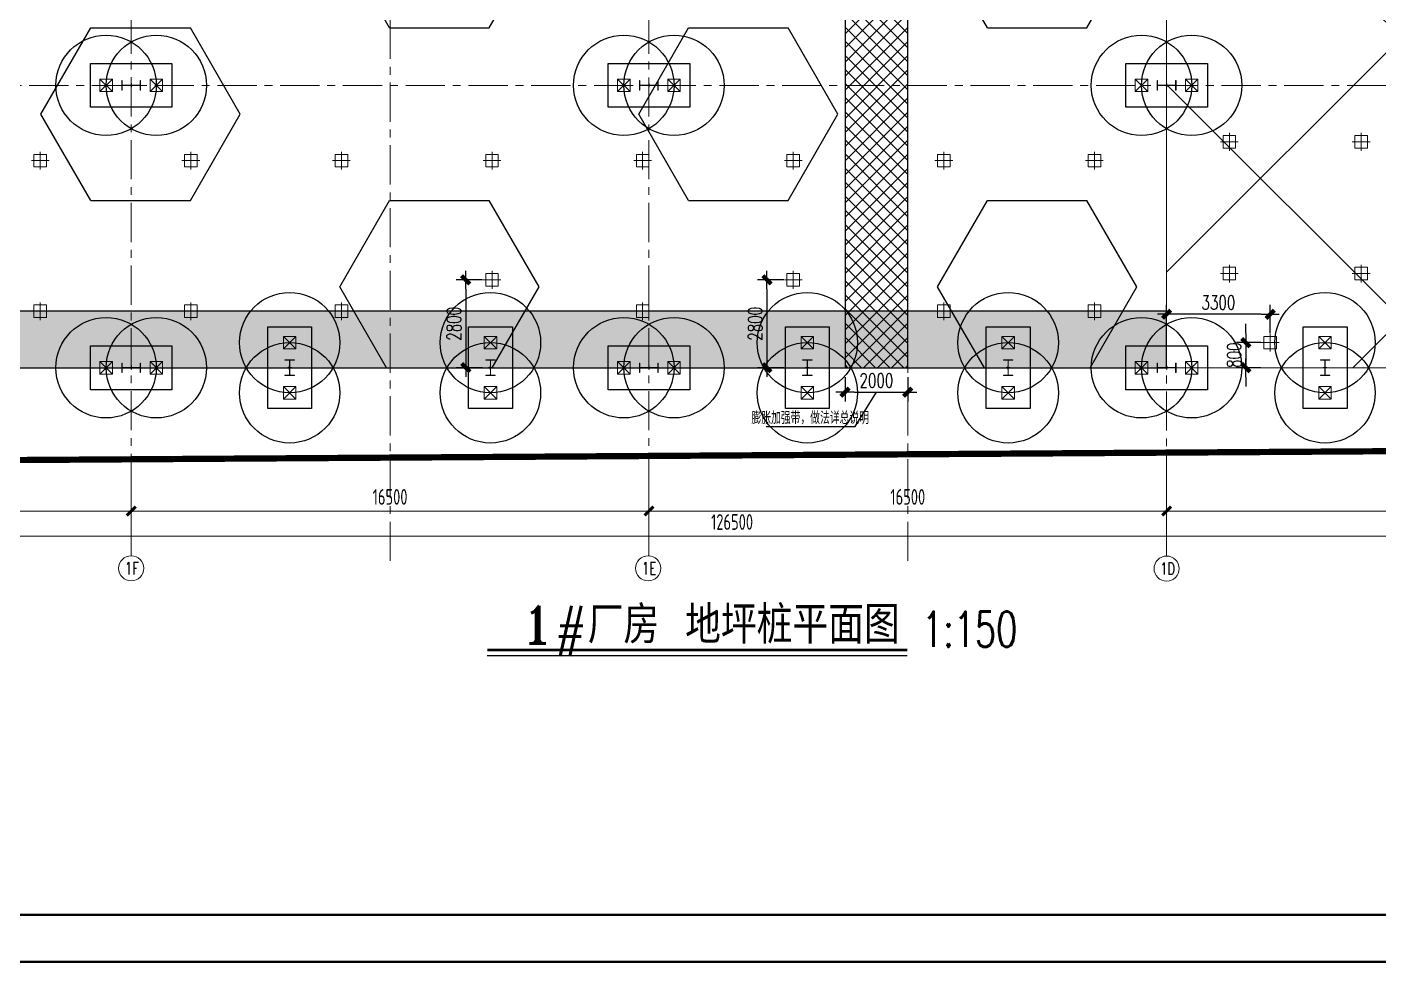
# Model space of a CAD drawing. Extents: x -1201378 to 2367219, y -619313 to 244905.
# Drawn here: x -468679 to -425591, y 118680 to 148510 of the extents above; entities that cross this region are included whole.
import ezdxf
from ezdxf.enums import TextEntityAlignment as Align

# ---------------------------------------------------------------- set-up
doc = ezdxf.new("R2010")
doc.units = 0
doc.header["$LTSCALE"] = 1000
doc.linetypes.add('CENTER', pattern=[2, 1.25, -0.25, 0.25, -0.25])
doc.linetypes.add('DASH', pattern=[0.35, 0.25, -0.1])
doc.layers.get('0').update_dxf_attribs({"linetype": 'CONTINUOUS'})
doc.layers.get('Defpoints').update_dxf_attribs({"linetype": 'CONTINUOUS'})
for name, color, linetype in [('0-cxFrame', 155, 'CONTINUOUS'), ('Hatch-一般填充', 252, 'CONTINUOUS'), ('S-DIMZ', 115, 'CONTINUOUS'), ('S-DOTE1', 140, 'CENTER'), ('S-HATCH1-W', 252, 'CONTINUOUS'), ('S-HJD', 97, 'CONTINUOUS'), ('S-SGJ', 21, 'CONTINUOUS'), ('S-TEXT', 21, 'CONTINUOUS')]:
    doc.layers.add(name, color=color, linetype=linetype)
for name, color, linetype, lineweight in [('0-cxText', 131, 'CONTINUOUS', 25), ('S-axis', 111, 'CONTINUOUS', 0), ('S-col', 2, 'CONTINUOUS', 0), ('S-dim', 81, 'CONTINUOUS', 0), ('S-dote', 5, 'CENTER', 0), ('S-zhuang', 1, 'CONTINUOUS', 0)]:
    doc.layers.add(name, color=color, linetype=linetype, lineweight=lineweight)
doc.styles.add('_TCH_AXIS', font='COMPLEX', dxfattribs={"bigfont": 'GBCBIG'})
doc.styles.add('cx_tuming', font='simhei.ttf')
doc.styles.add('cx_tuqian1', font='')
doc.styles.add('SS1', font='tj-romans1.shx', dxfattribs={"width": 0.7, "bigfont": 'tj-hztxt1.shx'})
doc.styles.add('TKZ1', font='tjromant.shx', dxfattribs={"width": 0.7, "bigfont": 'tjhts.shx'})
doc.styles.add('TSSD_Dimension', font='tssdeng.shx', dxfattribs={"width": 0.7, "bigfont": 'hztxt.shx'})
doc.styles.add('黑体', font='simhei.ttf', dxfattribs={"width": 0.8})
doc.styles.get('cx_tuqian1').set_extended_font_data('SimSun')
doc.dimstyles.new('S-150-ARCHI', dxfattribs={"dimscale": 150, "dimtxt": 3, "dimasz": 2, "dimexe": 2, "dimexo": 2, "dimgap": 1, "dimtad": 1, "dimdec": 0, "dimzin": 0, "dimdsep": 46, "dimtxsty": 'SS1', "dimblk1": 'TT', "dimblk2": 'TT', "dimsah": 1, "dimcen": 1, "dimclrd": 256, "dimclre": 256, "dimclrt": 256, "dimadec": 0, "dimazin": 0, "dimtfac": 1, "dimtdec": 0, "dimtix": 1, "dimtmove": 2, "dimatfit": 0, "dimldrblk": 'TT', "dimfxl": 2, "dimtolj": 1, "dimtzin": 0, "dimarcsym": 0})
doc.dimstyles.new('TSSD_200_200', dxfattribs={"dimtxt": 500, "dimasz": 200, "dimexe": 200, "dimexo": 500, "dimgap": 200, "dimtad": 1, "dimdec": 0, "dimzin": 0, "dimdsep": 46, "dimtxsty": 'TSSD_Dimension', "dimblk": 'ARCHTICK', "dimcen": 0, "dimdle": 200, "dimclrt": 7, "dimadec": 0, "dimazin": 0, "dimtfac": 1, "dimtdec": 0, "dimtix": 1, "dimtmove": 2, "dimatfit": 3, "dimfxl": 1, "dimtolj": 1, "dimtzin": 0, "dimarcsym": 0})

# ---------------------------------------------------------------- blocks, each defined once
blk = doc.blocks.new('TK22.A0 L(Dragon)')
at = {"layer": '0-cxFrame', "color": 7, "const_width": 0.5}
blk.add_lwpolyline([(0, 0), (-1486, 0), (-1486, 841), (0, 841)], close=True, dxfattribs=at)
at = {"layer": '0-cxFrame', "const_width": 0.5}
blk.add_lwpolyline([(-80, 10), (-1466, 10), (-1466, 831), (-80, 831)], close=True, dxfattribs=at)
at = {"style": '黑体', "flags": 4}
blk.add_attdef('图幅', text='', height=3.3, dxfattribs=at).set_placement((-40, 3), align=Align.RIGHT)
at = {"layer": '0-cxText', "flags": 4}
for tag, height, style, p in [('建设单位', 3.5, 'cx_tuming', (-45, 240)), ('项目名称', 3.5, 'cx_tuming', (-45, 210)), ('子项名称', 3.5, 'cx_tuming', (-45, 180)), ('工程编号', 3.3, 'cx_tuqian1', (-35, 165)), ('图名1', 3.5, 'cx_tuming', (-45, 87)), ('图名2', 3.5, 'cx_tuming', (-45, 79)), ('图名3', 3.5, 'cx_tuming', (-45, 71)), ('出图日期', 3.3, 'cx_tuqian1', (-39, 60)), ('专业', 3.3, 'cx_tuqian1', (-55, 52)), ('图号', 3.3, 'cx_tuqian1', (-55, 44)), ('版次', 3.3, 'cx_tuqian1', (-20, 44))]:
    blk.add_attdef(tag, text='', height=height, dxfattribs=dict(at, style=style)).set_placement(p, align=Align.MIDDLE)
at = {"layer": 'Defpoints', "color": 6, "flags": 4}
for tag, height, style, p in [('tufu', 3.3, '黑体', (-12, 12)), ('dwfname', 4, 'cx_tuqian1', (-80, 3))]:
    blk.add_attdef(tag, text='', height=height, dxfattribs=dict(at, style=style)).set_placement(p, align=Align.RIGHT)
blk = doc.blocks.new('_FZH')
at = {"layer": 'S-col'}
blk.add_lwpolyline([(-0.375, -0.188), (-0.375, 0.187), (-0.36, 0.187), (-0.36, 0.005), (0.36, 0.005), (0.36, 0.187), (0.375, 0.187), (0.375, -0.188), (0.36, -0.188), (0.36, -0.005), (-0.36, -0.005), (-0.36, -0.188)], close=True, dxfattribs=at)
blk = doc.blocks.new('w4234324')
at = {"layer": 'S-col', "xscale": 800.0000000000005, "yscale": 800.0000000000005, "zscale": 800.0000000000005}
for p in [(-210454, 750820), (-193954, 750820), (-177454, 750820), (-210454, 741820), (-193954, 741820), (-177454, 741820)]:
    blk.add_blockref('_FZH', p, dxfattribs=at)
blk = doc.blocks.new('_ArchTick')
at = {"color": 0, "linetype": 'ByBlock', "const_width": 0.5}
blk.add_lwpolyline([(-0.71, -0.71), (0.71, 0.71)], dxfattribs=at)
blk = doc.blocks.new('*D3025')
at = {"layer": 'Defpoints', "color": 0, "transparency": 16777216}
for p in [(-181858, 21687), (-165358, 21687), (-165358, 20460)]:
    blk.add_point(p, dxfattribs=at)
at = {"layer": 'S-axis', "color": 0, "lineweight": -2, "transparency": 16777216}
for p, q in [((-181858, 21187), (-181858, 20260)), ((-165358, 21187), (-165358, 20260)), ((-182058, 20460), (-165158, 20460))]:
    blk.add_line(p, q, dxfattribs=at)
at = {"layer": 'S-axis', "color": 0, "lineweight": -2, "transparency": 16777216, "xscale": 200, "yscale": 200, "zscale": 200, "rotation": 180}
blk.add_blockref('_ArchTick', (-181858, 20460), dxfattribs=at)
at = {"layer": 'S-axis', "color": 0, "lineweight": -2, "transparency": 16777216, "xscale": 200, "yscale": 200, "zscale": 200}
blk.add_blockref('_ArchTick', (-165358, 20460), dxfattribs=at)
at = {"layer": 'S-axis', "color": 7, "transparency": 16777216, "insert": (-173608, 20910), "char_height": 500, "attachment_point": 5, "style": 'TSSD_Dimension'}
blk.add_mtext('\\A1;16500', dxfattribs=at)
blk = doc.blocks.new('*D3026')
at = {"layer": 'Defpoints', "color": 0, "transparency": 16777216}
for p in [(-165358, 21687), (-148858, 21687), (-148858, 20460)]:
    blk.add_point(p, dxfattribs=at)
at = {"layer": 'S-axis', "color": 0, "lineweight": -2, "transparency": 16777216}
for p, q in [((-165358, 21187), (-165358, 20260)), ((-148858, 21187), (-148858, 20260)), ((-165558, 20460), (-148658, 20460))]:
    blk.add_line(p, q, dxfattribs=at)
at = {"layer": 'S-axis', "color": 0, "lineweight": -2, "transparency": 16777216, "xscale": 200, "yscale": 200, "zscale": 200, "rotation": 180}
blk.add_blockref('_ArchTick', (-165358, 20460), dxfattribs=at)
at = {"layer": 'S-axis', "color": 0, "lineweight": -2, "transparency": 16777216, "xscale": 200, "yscale": 200, "zscale": 200}
blk.add_blockref('_ArchTick', (-148858, 20460), dxfattribs=at)
at = {"layer": 'S-axis', "color": 7, "transparency": 16777216, "insert": (-157108, 20910), "char_height": 500, "attachment_point": 5, "style": 'TSSD_Dimension'}
blk.add_mtext('\\A1;16500', dxfattribs=at)
blk = doc.blocks.new('*D3027')
at = {"layer": 'Defpoints', "color": 0, "transparency": 16777216}
for p in [(-148858, 21687), (-132358, 21687), (-132358, 20460)]:
    blk.add_point(p, dxfattribs=at)
at = {"layer": 'S-axis', "color": 0, "lineweight": -2, "transparency": 16777216}
for p, q in [((-148858, 21187), (-148858, 20260)), ((-132358, 21187), (-132358, 20260)), ((-149058, 20460), (-132158, 20460))]:
    blk.add_line(p, q, dxfattribs=at)
at = {"layer": 'S-axis', "color": 0, "lineweight": -2, "transparency": 16777216, "xscale": 200, "yscale": 200, "zscale": 200, "rotation": 180}
blk.add_blockref('_ArchTick', (-148858, 20460), dxfattribs=at)
at = {"layer": 'S-axis', "color": 0, "lineweight": -2, "transparency": 16777216, "xscale": 200, "yscale": 200, "zscale": 200}
blk.add_blockref('_ArchTick', (-132358, 20460), dxfattribs=at)
at = {"layer": 'S-axis', "color": 7, "transparency": 16777216, "insert": (-140608, 20910), "char_height": 500, "attachment_point": 5, "style": 'TSSD_Dimension'}
blk.add_mtext('\\A1;16500', dxfattribs=at)
blk = doc.blocks.new('*D3028')
at = {"layer": 'Defpoints', "color": 0, "transparency": 16777216}
for p in [(-132358, 21687), (-115858, 21687), (-115858, 20460)]:
    blk.add_point(p, dxfattribs=at)
at = {"layer": 'S-axis', "color": 0, "lineweight": -2, "transparency": 16777216}
for p, q in [((-132358, 21187), (-132358, 20260)), ((-115858, 21187), (-115858, 20260)), ((-132558, 20460), (-115658, 20460))]:
    blk.add_line(p, q, dxfattribs=at)
at = {"layer": 'S-axis', "color": 0, "lineweight": -2, "transparency": 16777216, "xscale": 200, "yscale": 200, "zscale": 200, "rotation": 180}
blk.add_blockref('_ArchTick', (-132358, 20460), dxfattribs=at)
at = {"layer": 'S-axis', "color": 0, "lineweight": -2, "transparency": 16777216, "xscale": 200, "yscale": 200, "zscale": 200}
blk.add_blockref('_ArchTick', (-115858, 20460), dxfattribs=at)
at = {"layer": 'S-axis', "color": 7, "transparency": 16777216, "insert": (-124108, 20910), "char_height": 500, "attachment_point": 5, "style": 'TSSD_Dimension'}
blk.add_mtext('\\A1;16500', dxfattribs=at)
blk = doc.blocks.new('*D3034')
at = {"layer": 'Defpoints', "color": 0, "transparency": 16777216}
for p in [(-209458, 21587), (-82958, 21587), (-82958, 19660)]:
    blk.add_point(p, dxfattribs=at)
at = {"layer": 'S-axis', "color": 0, "lineweight": -2, "transparency": 16777216}
for p, q in [((-209458, 21087), (-209458, 19460)), ((-82958, 21087), (-82958, 19460)), ((-209658, 19660), (-82758, 19660))]:
    blk.add_line(p, q, dxfattribs=at)
at = {"layer": 'S-axis', "color": 0, "lineweight": -2, "transparency": 16777216, "xscale": 200, "yscale": 200, "zscale": 200, "rotation": 180}
blk.add_blockref('_ArchTick', (-209458, 19660), dxfattribs=at)
at = {"layer": 'S-axis', "color": 0, "lineweight": -2, "transparency": 16777216, "xscale": 200, "yscale": 200, "zscale": 200}
blk.add_blockref('_ArchTick', (-82958, 19660), dxfattribs=at)
at = {"layer": 'S-axis', "color": 7, "transparency": 16777216, "insert": (-146208, 20110), "char_height": 500, "attachment_point": 5, "style": 'TSSD_Dimension'}
blk.add_mtext('\\A1;126500', dxfattribs=at)
blk = doc.blocks.new('地坪桩')
at = {"layer": 'S-zhuang'}
for p, q in [((174146, 162514), (174146, 163080)), ((173863, 162797), (174429, 162797))]:
    blk.add_line(p, q, dxfattribs=at)
blk.add_lwpolyline([(173946, 162597), (173946, 162997), (174346, 162997), (174346, 162597)], close=True, dxfattribs=at)
blk = doc.blocks.new('TT')
blk.add_line((-0.97, 0), (0.97, 0))
at = {"const_width": 0.45}
blk.add_lwpolyline([(-0.44, -0.44), (0.44, 0.44)], dxfattribs=at)
blk = doc.blocks.new('*D3415')
at = {"layer": 'Defpoints', "color": 0, "transparency": 16777216}
for p in [(-444258, 140452), (-445097, 137652), (-444258, 137652)]:
    blk.add_point(p, dxfattribs=at)
at = {"layer": 'S-DIMZ', "lineweight": -2, "transparency": 16777216}
for p, q in [((-444558, 140452), (-445397, 140452)), ((-445097, 140152), (-445097, 137952)), ((-444558, 137652), (-445397, 137652))]:
    blk.add_line(p, q, dxfattribs=at)
at = {"layer": 'S-DIMZ', "lineweight": -2, "transparency": 16777216, "xscale": 300, "yscale": 300, "zscale": 300}
for p, rotation in [((-445097, 140452), 90), ((-445097, 137652), 270)]:
    blk.add_blockref('TT', p, dxfattribs=dict(at, rotation=rotation))
at = {"layer": 'S-DIMZ', "transparency": 16777216, "insert": (-445472, 139052), "char_height": 450, "attachment_point": 5, "rotation": 90, "style": 'SS1'}
blk.add_mtext('\\A1;2800', dxfattribs=at)
blk = doc.blocks.new('*D3416')
at = {"layer": 'Defpoints', "color": 0, "transparency": 16777216}
for p in [(-453858, 140452), (-454697, 137652), (-453858, 137652)]:
    blk.add_point(p, dxfattribs=at)
at = {"layer": 'S-DIMZ', "lineweight": -2, "transparency": 16777216}
for p, q in [((-454158, 140452), (-454997, 140452)), ((-454697, 140152), (-454697, 137952)), ((-454158, 137652), (-454997, 137652))]:
    blk.add_line(p, q, dxfattribs=at)
at = {"layer": 'S-DIMZ', "lineweight": -2, "transparency": 16777216, "xscale": 300, "yscale": 300, "zscale": 300}
for p, rotation in [((-454697, 140452), 90), ((-454697, 137652), 270)]:
    blk.add_blockref('TT', p, dxfattribs=dict(at, rotation=rotation))
at = {"layer": 'S-DIMZ', "transparency": 16777216, "insert": (-455072, 139052), "char_height": 450, "attachment_point": 5, "rotation": 90, "style": 'SS1'}
blk.add_mtext('\\A1;2800', dxfattribs=at)
blk = doc.blocks.new('*D3450')
at = {"layer": 'Defpoints', "color": 0, "transparency": 16777216}
for p in [(-429058, 138452), (-429832, 137652), (-429058, 137652)]:
    blk.add_point(p, dxfattribs=at)
at = {"layer": 'S-DIMZ', "lineweight": -2, "transparency": 16777216}
for p, q in [((-429832, 138752), (-429832, 139052)), ((-429358, 138452), (-430132, 138452)), ((-429832, 138452), (-429832, 137652)), ((-429358, 137652), (-430132, 137652)), ((-429832, 137352), (-429832, 137052))]:
    blk.add_line(p, q, dxfattribs=at)
at = {"layer": 'S-DIMZ', "lineweight": -2, "transparency": 16777216, "xscale": 300, "yscale": 300, "zscale": 300}
for p, rotation in [((-429832, 138452), 270), ((-429832, 137652), 90)]:
    blk.add_blockref('TT', p, dxfattribs=dict(at, rotation=rotation))
at = {"layer": 'S-DIMZ', "transparency": 16777216, "insert": (-430207, 138052), "char_height": 450, "attachment_point": 5, "rotation": 90, "style": 'SS1'}
blk.add_mtext('\\A1;800', dxfattribs=at)
blk = doc.blocks.new('*D3451')
at = {"layer": 'Defpoints', "color": 0, "transparency": 16777216}
for p in [(-432358, 139354), (-432358, 138452), (-429058, 138452)]:
    blk.add_point(p, dxfattribs=at)
at = {"layer": 'S-DIMZ', "lineweight": -2, "transparency": 16777216}
for p, q in [((-432358, 138752), (-432358, 139654)), ((-429058, 138752), (-429058, 139654)), ((-429358, 139354), (-432058, 139354))]:
    blk.add_line(p, q, dxfattribs=at)
at = {"layer": 'S-DIMZ', "lineweight": -2, "transparency": 16777216, "xscale": 300, "yscale": 300, "zscale": 300, "rotation": 180}
blk.add_blockref('TT', (-432358, 139354), dxfattribs=at)
at = {"layer": 'S-DIMZ', "lineweight": -2, "transparency": 16777216, "xscale": 300, "yscale": 300, "zscale": 300}
blk.add_blockref('TT', (-429058, 139354), dxfattribs=at)
at = {"layer": 'S-DIMZ', "transparency": 16777216, "insert": (-430708, 139729), "char_height": 450, "attachment_point": 5, "style": 'SS1'}
blk.add_mtext('\\A1;3300', dxfattribs=at)
blk = doc.blocks.new('*D6263')
at = {"layer": 'Defpoints', "color": 0, "transparency": 16777216}
for p in [(-442608, 137652), (-440608, 137652), (-440608, 136872)]:
    blk.add_point(p, dxfattribs=at)
at = {"layer": 'S-HJD', "lineweight": -2, "transparency": 16777216}
for p, q in [((-442608, 137352), (-442608, 136572)), ((-440608, 137352), (-440608, 136572)), ((-442308, 136872), (-440908, 136872))]:
    blk.add_line(p, q, dxfattribs=at)
at = {"layer": 'S-HJD', "lineweight": -2, "transparency": 16777216, "xscale": 300, "yscale": 300, "zscale": 300, "rotation": 180}
blk.add_blockref('TT', (-442608, 136872), dxfattribs=at)
at = {"layer": 'S-HJD', "lineweight": -2, "transparency": 16777216, "xscale": 300, "yscale": 300, "zscale": 300}
blk.add_blockref('TT', (-440608, 136872), dxfattribs=at)
at = {"layer": 'S-HJD', "transparency": 16777216, "insert": (-441608, 137247), "char_height": 450, "attachment_point": 5, "style": 'SS1'}
blk.add_mtext('\\A1;2000', dxfattribs=at)
blk = doc.blocks.new('S-ZHUANG-400')
at = {"layer": 'S-zhuang'}
for p, q in [((200, -200), (-200, 200)), ((-200, -200), (200, 200))]:
    blk.add_line(p, q, dxfattribs=at)
blk.add_lwpolyline([(-200, 200), (200, 200), (200, -200), (-200, -200)], close=True, dxfattribs=at)
blk = doc.blocks.new('CT2')
at = {"layer": 'Defpoints'}
for centre in [(-193625, -186366), (-193625, -187966)]:
    blk.add_circle(centre, 1600, dxfattribs=at)
at = {"layer": 'S-DOTE1', "ltscale": 0.25}
for p, q in [((-193565, -187166), (-193685, -187166)), ((-193625, -187226), (-193625, -187106))]:
    blk.add_line(p, q, dxfattribs=at)
at = {"layer": 'S-HATCH1-W'}
blk.add_lwpolyline([(-194325, -185866), (-192925, -185866), (-192925, -188466), (-194325, -188466)], close=True, dxfattribs=at)
at = {"layer": 'S-zhuang'}
for p in [(-193625, -186366), (-193625, -187966)]:
    blk.add_blockref('S-ZHUANG-400', p, dxfattribs=at)
blk = doc.blocks.new('1#轴网')
at = {"layer": 'S-axis'}
for centre in [(-165358.5, 18633.1), (-148881.2, 18633.1), (-132358.5, 18624)]:
    blk.add_circle(centre, 400, dxfattribs=at)
at = {"layer": 'S-dote'}
for p, q in [((-165358.5, 19033.1), (-165358.5, 124689.3)), ((-157108.5, 18867), (-157108.5, 124689.3)), ((-148858.5, 19032.5), (-148858.5, 124689.3)), ((-140608.5, 18867), (-140608.5, 124689.3)), ((-132358.5, 19024), (-132358.5, 124689.3)), ((-99358.5, 34027), (-216950.7, 34027)), ((-99358.5, 25027), (-216950.7, 25027))]:
    blk.add_line(p, q, dxfattribs=at)
at = {"layer": 'S-axis', "style": '_TCH_AXIS', "width": 0.705882}
for s, height, p in [('1F', 387.75, (-165560.5, 18439.2)), ('1E', 387.75, (-149083.3, 18439.2)), ('1D', 381.3, (-132563.5, 18433.4))]:
    blk.add_text(s, height=height, dxfattribs=at).set_placement(p)
at = {"layer": 'S-axis'}
for p1, p2, distance, picture, middle in [((-209458.5, 21587), (-82958.5, 21587), -1926.7, '*D3034', (-146208.5, 20110.3)), ((-181858.5, 21687), (-165358.5, 21687), -1226.7, '*D3025', (-173608.5, 20910.3)), ((-165358.5, 21687), (-148858.5, 21687), -1226.7, '*D3026', (-157108.5, 20910.3)), ((-148858.5, 21687), (-132358.5, 21687), -1226.7, '*D3027', (-140608.5, 20910.3)), ((-132358.5, 21687), (-115858.5, 21687), -1226.7, '*D3028', (-124108.5, 20910.3))]:
    dim = blk.add_aligned_dim(p1=p1, p2=p2, distance=distance, dimstyle='TSSD_200_200', dxfattribs=at)
    dim.commit()
    dim.dimension.update_dxf_attribs({"geometry": picture, "text_midpoint": middle})

msp = doc.modelspace()

# ---------------------------------------------------------------- hatches: boundary and pattern name
at = {"layer": 'Hatch-一般填充'}
h = msp.add_hatch(dxfattribs=at)
h.set_pattern_fill('HEX', color=256, scale=1000)
h.set_pattern_definition([(0, (-600000, 0), (0, 5499.26), [3175, -6350]), (120, (-600000, 0), (-4762.5, -2749.63), [3175, -6350]), (60, (-596825, 0), (-4762.5, 2749.63), [3175, -6350])])
h.paths.add_polyline_path([(-432358.5, 227651.8), (-485427, 227651.8), (-508858.4, 155651.8), (-508858.4, 137651.8), (-432358.5, 137651.8)])
h = msp.add_hatch(dxfattribs=at)
h.set_pattern_fill('ANSI37', color=256, scale=2000)
h.set_pattern_definition([(45, (-600000, 0), (-4490.13, 4490.13), []), (135, (-600000, 0), (-4490.13, -4490.13), [])])
h.paths.add_polyline_path([(-432358.5, 227651.8), (-399358.5, 227651.8), (-399358.5, 137651.8), (-432358.5, 137651.8)])
at = {"layer": 'S-HJD'}
h = msp.add_hatch(dxfattribs=at)
h.set_pattern_fill('ANSI37', color=256, scale=100, angle=-180)
h.paths.add_polyline_path([(-442608.5, 137651.8), (-440608.5, 137651.8), (-440608.5, 227651.8), (-442608.5, 227651.8)])
at = {"layer": 'S-SGJ'}
h = msp.add_hatch(dxfattribs=at)
h.set_pattern_fill('ANSI36', color=251, scale=50)
h.paths.add_polyline_path([(-485858.5, 221051.8), (-482658.5, 221051.8), (-477858.5, 221051.8), (-478458.5, 225851.8), (-458658.5, 225851.8), (-453858.5, 225251.8), (-432358.5, 225251.8), (-432358.5, 227651.8), (-481858.5, 227651.8), (-481858.5, 223851.8), (-486663.6, 223851.8), (-508858.4, 155651.8), (-508858.5, 137651.8), (-432358.5, 137651.8), (-432358.5, 139451.8), (-506658.5, 139451.8), (-506658.5, 158651.8), (-503758.9, 168251.8), (-501858.5, 171851.8), (-500058.5, 177851.8), (-498358.5, 184037.5), (-497058.5, 187451.8), (-495258.5, 193251.8), (-494458.5, 197051.8), (-492258.5, 201851.8), (-491058.5, 206651.8), (-489658.5, 211451.8), (-487458.5, 216251.8)])

# ---------------------------------------------------------------- linework, layer by layer
at = {"layer": 'S-col'}
for points in [[(-460158.5, 137401.8), (-460458.5, 137401.8), (-460458.5, 137413.8), (-460312.5, 137413.8), (-460312.5, 137889.8), (-460458.5, 137889.8), (-460458.5, 137901.8), (-460158.5, 137901.8), (-460158.5, 137889.8), (-460304.5, 137889.8), (-460304.5, 137413.8), (-460158.5, 137413.8)], [(-454058.5, 137401.8), (-453758.5, 137401.8), (-453758.5, 137413.8), (-453904.5, 137413.8), (-453904.5, 137889.8), (-453758.5, 137889.8), (-453758.5, 137901.8), (-454058.5, 137901.8), (-454058.5, 137889.8), (-453912.5, 137889.8), (-453912.5, 137413.8), (-454058.5, 137413.8)], [(-443658.5, 137401.8), (-443958.5, 137401.8), (-443958.5, 137413.8), (-443812.5, 137413.8), (-443812.5, 137889.8), (-443958.5, 137889.8), (-443958.5, 137901.8), (-443658.5, 137901.8), (-443658.5, 137889.8), (-443804.5, 137889.8), (-443804.5, 137413.8), (-443658.5, 137413.8)], [(-437558.5, 137401.8), (-437258.5, 137401.8), (-437258.5, 137413.8), (-437404.5, 137413.8), (-437404.5, 137889.8), (-437258.5, 137889.8), (-437258.5, 137901.8), (-437558.5, 137901.8), (-437558.5, 137889.8), (-437412.5, 137889.8), (-437412.5, 137413.8), (-437558.5, 137413.8)], [(-427158.5, 137401.8), (-427458.5, 137401.8), (-427458.5, 137413.8), (-427312.5, 137413.8), (-427312.5, 137889.8), (-427458.5, 137889.8), (-427458.5, 137901.8), (-427158.5, 137901.8), (-427158.5, 137889.8), (-427304.5, 137889.8), (-427304.5, 137413.8), (-427158.5, 137413.8)]]:
    msp.add_lwpolyline(points, close=True, dxfattribs=at)
at = {"layer": 'S-dim'}
msp.add_lwpolyline([(-486663.6, 223851.8), (-508858.4, 155651.8), (-508858.4, 137651.8), (-432358.5, 137651.8), (-432358.5, 227651.8)], dxfattribs=at)
msp.add_lwpolyline([(-432358.5, 227651.8), (-399358.5, 227651.8), (-399358.5, 137651.8), (-432358.5, 137651.8)], close=True, dxfattribs=at)
at = {"layer": 'S-HJD'}
msp.add_lwpolyline([(-442608.5, 137651.8), (-440608.5, 137651.8), (-440608.5, 227651.8), (-442608.5, 227651.8)], close=True, dxfattribs=at)
msp.add_lwpolyline([(-445123.5, 135779.1), (-442280, 135779.1), (-441608.5, 136871.7)], dxfattribs=at)
at = {"layer": 'S-SGJ'}
msp.add_lwpolyline([(-486663.6, 223851.8), (-508858.4, 155651.8), (-508858.5, 137651.8), (-432358.5, 137651.8), (-432358.5, 139451.8), (-506658.5, 139451.8), (-506658.5, 158651.8), (-503758.9, 168251.8), (-501858.5, 171851.8), (-500058.5, 177851.8), (-498358.5, 184037.5)], dxfattribs=at)
at = {"layer": 'S-SGJ', "linetype": 'DASH', "ltscale": 10, "const_width": 200}
msp.add_lwpolyline([(-502559.4, 215093.5), (-457108.5, 215093.5), (-457108.5, 196106.3), (-473608.5, 196106.3), (-473608.5, 173651.8), (-398758.5, 173651.8), (-398758.5, 146689.3), (-424108.5, 146651.8), (-424108.5, 134998.7), (-523937.2, 134355.6), (-502559.4, 215093.5)], dxfattribs=at)
at = {"layer": 'S-TEXT'}
msp.add_line((-454010.7, 128477.5), (-440631, 128477.5), dxfattribs=at)
at = {"layer": 'S-TEXT', "const_width": 90}
msp.add_lwpolyline([(-454010.7, 128657.5), (-440625.4, 128657.5)], dxfattribs=at)

# ---------------------------------------------------------------- block references
at = {"layer": '0-cxFrame', "xscale": 150, "yscale": 150, "zscale": 150}
msp.add_blockref('TK22.A0 L(Dragon)', (-332818.2, 118717.3), dxfattribs=at)
at = {"layer": 'S-axis'}
msp.add_blockref('1#轴网', (-300000, 112624.8), dxfattribs=at)
at = {"layer": 'S-col'}
msp.add_blockref('w4234324', (-254904.3, -604168.2), dxfattribs=at)
at = {"layer": 'S-zhuang', "rotation": 90}
for p in [(-652524.7, 340276.6), (-636024.7, 340276.6), (-619524.7, 340276.6), (-652524.7, 331276.6), (-636024.7, 331276.6), (-619524.7, 331276.6)]:
    msp.add_blockref('CT2', p, dxfattribs=at)
at = {"layer": 'S-zhuang'}
for name, p in [('地坪桩', (-604504.4, -17945.2)), ('地坪桩', (-600304.4, -17945.2)), ('地坪桩', (-642404.4, -18545.2)), ('地坪桩', (-637604.4, -18545.2)), ('地坪桩', (-632804.4, -18545.2)), ('地坪桩', (-628004.4, -18545.2)), ('地坪桩', (-623204.4, -18545.2)), ('地坪桩', (-618404.4, -18545.2)), ('地坪桩', (-613604.4, -18545.2)), ('地坪桩', (-608804.4, -18545.2)), ('地坪桩', (-604504.4, -22145.2)), ('地坪桩', (-600304.4, -22145.2)), ('地坪桩', (-628004.4, -22345.2)), ('地坪桩', (-618404.4, -22345.2)), ('CT2', (-266683.7, 324818)), ('CT2', (-260283.7, 324818)), ('CT2', (-250183.7, 324818)), ('CT2', (-243783.7, 324818)), ('CT2', (-233683.7, 324818)), ('地坪桩', (-642404.4, -23345.2)), ('地坪桩', (-637604.4, -23345.2)), ('地坪桩', (-632804.4, -23345.2)), ('地坪桩', (-623204.4, -23345.2)), ('地坪桩', (-613604.4, -23345.2)), ('地坪桩', (-608804.4, -23345.2)), ('地坪桩', (-603204.4, -24345.2))]:
    msp.add_blockref(name, p, dxfattribs=at)

# ---------------------------------------------------------------- texts
at = {"layer": 'S-HJD', "style": 'SS1', "width": 0.6}
msp.add_text('膨胀加强带，做法详总说明', height=400, dxfattribs=at).set_placement((-443716.7, 135853.9), align=Align.CENTER)
at = {"layer": 'S-TEXT', "style": 'TKZ1'}
msp.add_text('1#厂房 地坪桩平面图', height=1200, dxfattribs=at).set_placement((-440865.8, 128858.4), align=Align.RIGHT)
at = {"layer": 'S-TEXT', "style": 'SS1', "width": 0.7}
msp.add_text('1:150', height=1125, dxfattribs=at).set_placement((-438636.4, 129314.8), align=Align.MIDDLE)

# ---------------------------------------------------------------- dimensions: what is measured, and where the dimension line sits
at = {"layer": 'S-DIMZ'}
for base, p1, p2, picture, middle in [((-454697.4, 137651.8), (-453858.5, 140451.8), (-453858.5, 137651.8), '*D3416', (-455072.4, 139051.8)), ((-445097.4, 137651.8), (-444258.5, 140451.8), (-444258.5, 137651.8), '*D3415', (-445472.4, 139051.8)), ((-429832.4, 137651.8), (-429058.5, 138451.8), (-429058.5, 137651.8), '*D3450', (-430207.4, 138051.8))]:
    dim = msp.add_linear_dim(base=base, p1=p1, p2=p2, angle=90, dimstyle='S-150-ARCHI', dxfattribs=at)
    dim.commit()
    dim.dimension.update_dxf_attribs({"geometry": picture, "text_midpoint": middle})
dim = msp.add_linear_dim(base=(-432358.5, 139353.7), p1=(-429058.5, 138451.8), p2=(-432358.5, 138451.8), dimstyle='S-150-ARCHI', dxfattribs=at)
dim.commit()
dim.dimension.update_dxf_attribs({"geometry": '*D3451', "text_midpoint": (-430708.5, 139728.7)})
at = {"layer": 'S-HJD'}
dim = msp.add_linear_dim(base=(-440608.5, 136871.7), p1=(-442608.5, 137651.8), p2=(-440608.5, 137651.8), dimstyle='S-150-ARCHI', dxfattribs=at)
dim.commit()
dim.dimension.update_dxf_attribs({"geometry": '*D6263', "text_midpoint": (-441608.5, 137246.7)})

doc.saveas('drawing.dxf')
